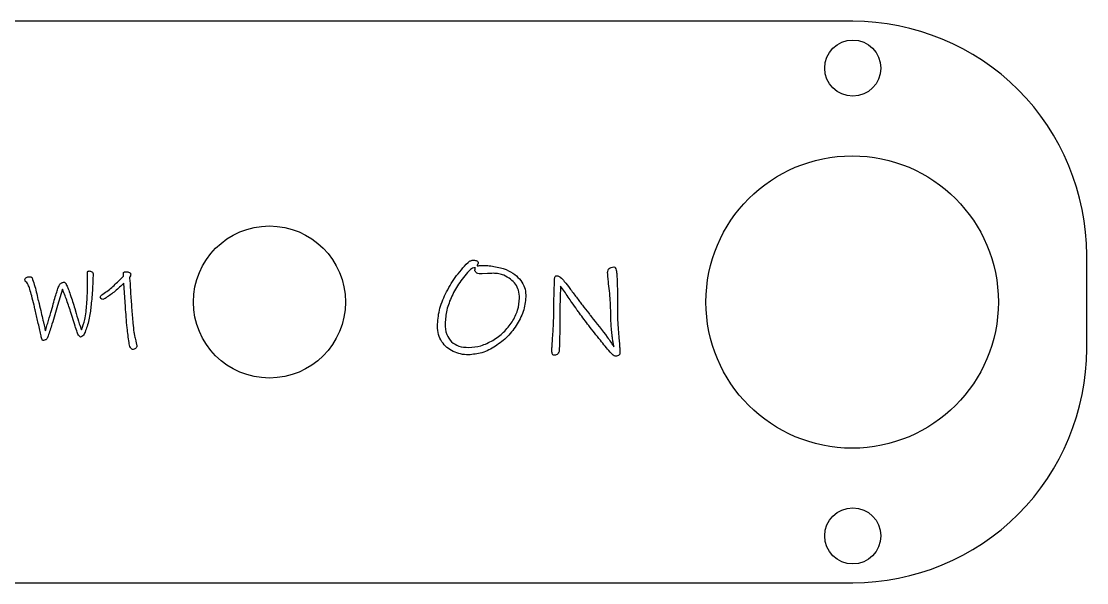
# Model space of a CAD drawing. Header units: millimetres. Extents: x -215.2 to -125.2, y 13.1 to 37.1.
# Drawn here: x -170.75 to -125.21, y 13.11 to 37.11 of the extents above; entities that cross this region are included whole.
import ezdxf

# ---------------------------------------------------------------- set-up
doc = ezdxf.new("R2010")
doc.units = ezdxf.units.MM
doc.layers.get('0').update_dxf_attribs({"linetype": 'CONTINUOUS'})

msp = doc.modelspace()

# ---------------------------------------------------------------- linework, layer by layer
for p, q in [((-167.922, 25.848), (-167.927, 26.324)), ((-166.451, 26.15), (-166.385, 26.216)), ((-166.385, 26.216), (-166.385, 26.339)), ((-150.828, 26.325), (-151.06, 26.319)), ((-147.966, 25.885), (-147.96, 26.067)), ((-147.96, 26.067), (-147.96, 26.086)), ((-147.847, 26.237), (-147.815, 26.237)), ((-168.998, 25.659), (-169.201, 24.966)), ((-166.3, 24.909), (-166.366, 25.914)), ((-147.708, 25.79), (-147.721, 25.306)), ((-147.721, 25.306), (-147.727, 24.834)), ((-168.569, 24.442), (-168.649, 24.706)), ((-168.47, 24.834), (-168.404, 24.617)), ((-145.174, 23.105), (-145.167, 22.878))]:
    msp.add_line(p, q)
msp.add_lwpolyline([(-125.213, 27.111, 0.414214), (-135.213, 37.111), (-205.213, 37.111, 0.414214), (-215.213, 27.111), (-215.213, 23.111, 0.414214), (-205.213, 13.111), (-135.213, 13.111, 0.414214), (-125.213, 23.111)], format="xyb", close=True)
for centre, radius in [((-135.213, 35.111), 1.2), ((-135.238, 25.111), 6.25), ((-160.147, 25.111), 3.25), ((-135.213, 15.111), 1.2)]:
    msp.add_circle(centre, radius)
for points, knots in [([(-151.658, 26.803), (-151.638, 26.82), (-151.602, 26.851), (-151.558, 26.87), (-151.538, 26.878)], [0, 0, 0, 0, 0.00773642, 0.01420594, 0.01420594, 0.01420594, 0.01420594]), ([(-151.538, 26.878), (-151.518, 26.884), (-151.475, 26.896), (-151.43, 26.897), (-151.406, 26.897)], [0, 0, 0, 0, 0.00629323, 0.01338441, 0.01338441, 0.01338441, 0.01338441]), ([(-151.406, 26.897), (-151.385, 26.896), (-151.342, 26.893), (-151.303, 26.875), (-151.284, 26.866)], [0, 0, 0, 0, 0.00626024, 0.01275694, 0.01275694, 0.01275694, 0.01275694]), ([(-167.913, 26.412), (-167.906, 26.419), (-167.888, 26.437), (-167.862, 26.437), (-167.847, 26.438)], [0, 0, 0, 0, 0.003057532, 0.007352072, 0.007352072, 0.007352072, 0.007352072]), ([(-167.847, 26.438), (-167.828, 26.436), (-167.789, 26.433), (-167.756, 26.413), (-167.738, 26.402)], [0, 0, 0, 0, 0.00561258, 0.01154554, 0.01154554, 0.01154554, 0.01154554]), ([(-152.62, 25.46), (-152.491, 25.697), (-152.226, 26.184), (-151.85, 26.593), (-151.658, 26.803)], [0, 0, 0, 0, 0.0806666, 0.1657443, 0.1657443, 0.1657443, 0.1657443]), ([(-151.557, 26.501), (-151.718, 26.323), (-152.031, 25.976), (-152.247, 25.563), (-152.353, 25.363)], [0, 0, 0, 0, 0.0716387, 0.1393709, 0.1393709, 0.1393709, 0.1393709]), ([(-151.343, 26.576), (-151.385, 26.574), (-151.463, 26.569), (-151.527, 26.523), (-151.557, 26.501)], [0, 0, 0, 0, 0.01209773, 0.02309953, 0.02309953, 0.02309953, 0.02309953]), ([(-151.362, 26.444), (-151.362, 26.459), (-151.362, 26.486), (-151.358, 26.513), (-151.356, 26.526)], [0, 0, 0, 0, 0.004248162, 0.0082072, 0.0082072, 0.0082072, 0.0082072]), ([(-151.06, 26.319), (-151.145, 26.313), (-151.274, 26.305), (-151.34, 26.408), (-151.362, 26.444)], [0, 0, 0, 0, 0.02285885, 0.03494023, 0.03494023, 0.03494023, 0.03494023]), ([(-151.356, 26.526), (-151.354, 26.537), (-151.352, 26.554), (-151.346, 26.57), (-151.343, 26.576)], [0, 0, 0, 0, 0.003206929, 0.005195776, 0.005195776, 0.005195776, 0.005195776]), ([(-151.284, 26.866), (-151.266, 26.856), (-151.236, 26.839), (-151.227, 26.805), (-151.224, 26.79)], [0, 0, 0, 0, 0.00566093, 0.01001331, 0.01001331, 0.01001331, 0.01001331]), ([(-151.246, 26.718), (-151.252, 26.705), (-151.261, 26.685), (-151.271, 26.665), (-151.274, 26.658)], [0, 0, 0, 0, 0.004255453, 0.00661132, 0.00661132, 0.00661132, 0.00661132]), ([(-151.274, 26.658), (-151.26, 26.659), (-151.23, 26.66), (-151.199, 26.665), (-151.183, 26.668)], [0, 0, 0, 0, 0.004173333, 0.009176448, 0.009176448, 0.009176448, 0.009176448]), ([(-151.224, 26.79), (-151.225, 26.78), (-151.229, 26.755), (-151.24, 26.732), (-151.246, 26.718)], [0, 0, 0, 0, 0.003115029, 0.007596842, 0.007596842, 0.007596842, 0.007596842]), ([(-151.183, 26.668), (-151.157, 26.67), (-151.087, 26.678), (-151.016, 26.677), (-150.972, 26.677)], [0, 0, 0, 0, 0.00797171, 0.02110276, 0.02110276, 0.02110276, 0.02110276]), ([(-150.972, 26.677), (-150.901, 26.673), (-150.735, 26.665), (-150.571, 26.635), (-150.479, 26.617)], [0, 0, 0, 0, 0.02151418, 0.04978045, 0.04978045, 0.04978045, 0.04978045]), ([(-150.479, 26.617), (-150.388, 26.6), (-150.233, 26.57), (-150.084, 26.517), (-150.023, 26.495)], [0, 0, 0, 0, 0.02763653, 0.04727646, 0.04727646, 0.04727646, 0.04727646]), ([(-150.023, 26.495), (-149.897, 26.433), (-149.659, 26.316), (-149.483, 26.119), (-149.4, 26.026)], [0, 0, 0, 0, 0.04159904, 0.07856688, 0.07856688, 0.07856688, 0.07856688]), ([(-145.689, 26.369), (-145.676, 26.438), (-145.648, 26.585), (-145.498, 26.6), (-145.419, 26.608)], [0, 0, 0, 0, 0.01915725, 0.040302, 0.040302, 0.040302, 0.040302]), ([(-145.419, 26.608), (-145.399, 26.599), (-145.345, 26.575), (-145.332, 26.516), (-145.325, 26.479)], [0, 0, 0, 0, 0.0063776, 0.01681584, 0.01681584, 0.01681584, 0.01681584]), ([(-145.325, 26.479), (-145.315, 26.412), (-145.288, 26.232), (-145.283, 26.05), (-145.281, 25.935)], [0, 0, 0, 0, 0.02022458, 0.05462345, 0.05462345, 0.05462345, 0.05462345]), ([(-170.602, 26.074), (-170.598, 26.087), (-170.59, 26.116), (-170.566, 26.136), (-170.552, 26.148)], [0, 0, 0, 0, 0.00369258, 0.009029887, 0.009029887, 0.009029887, 0.009029887]), ([(-170.521, 25.942), (-170.545, 25.962), (-170.587, 25.997), (-170.597, 26.05), (-170.602, 26.074)], [0, 0, 0, 0, 0.00875903, 0.01588638, 0.01588638, 0.01588638, 0.01588638]), ([(-170.552, 26.148), (-170.535, 26.159), (-170.5, 26.183), (-170.458, 26.186), (-170.436, 26.188)], [0, 0, 0, 0, 0.00615076, 0.01242242, 0.01242242, 0.01242242, 0.01242242]), ([(-170.436, 26.188), (-170.42, 26.188), (-170.389, 26.187), (-170.36, 26.183), (-170.347, 26.181)], [0, 0, 0, 0, 0.00507383, 0.009001343, 0.009001343, 0.009001343, 0.009001343]), ([(-170.347, 26.181), (-170.336, 26.177), (-170.315, 26.169), (-170.302, 26.15), (-170.295, 26.14)], [0, 0, 0, 0, 0.00324507, 0.006717862, 0.006717862, 0.006717862, 0.006717862]), ([(-170.295, 26.14), (-170.261, 26.047), (-170.155, 25.748), (-170.087, 25.438), (-170.04, 25.225)], [0, 0, 0, 0, 0.02990821, 0.09506107, 0.09506107, 0.09506107, 0.09506107]), ([(-167.927, 26.324), (-167.927, 26.342), (-167.927, 26.372), (-167.917, 26.4), (-167.913, 26.412)], [0, 0, 0, 0, 0.005259567, 0.008896627, 0.008896627, 0.008896627, 0.008896627]), ([(-167.738, 26.402), (-167.723, 26.391), (-167.696, 26.371), (-167.689, 26.339), (-167.686, 26.324)], [0, 0, 0, 0, 0.005379814, 0.009650011, 0.009650011, 0.009650011, 0.009650011]), ([(-167.686, 26.324), (-167.688, 26.207), (-167.691, 25.965), (-167.707, 25.723), (-167.715, 25.598)], [0, 0, 0, 0, 0.03514862, 0.07270866, 0.07270866, 0.07270866, 0.07270866]), ([(-166.835, 25.777), (-166.771, 25.837), (-166.64, 25.958), (-166.514, 26.085), (-166.451, 26.15)], [0, 0, 0, 0, 0.02631994, 0.05354526, 0.05354526, 0.05354526, 0.05354526]), ([(-166.385, 26.339), (-166.385, 26.348), (-166.385, 26.364), (-166.375, 26.376), (-166.37, 26.381)], [0, 0, 0, 0, 0.002735237, 0.004599785, 0.004599785, 0.004599785, 0.004599785]), ([(-166.37, 26.381), (-166.367, 26.384), (-166.362, 26.389), (-166.355, 26.39), (-166.352, 26.39)], [0, 0, 0, 0, 0.00117926, 0.002151717, 0.002151717, 0.002151717, 0.002151717]), ([(-166.352, 26.39), (-166.341, 26.395), (-166.32, 26.403), (-166.297, 26.404), (-166.286, 26.405)], [0, 0, 0, 0, 0.003244556, 0.006799916, 0.006799916, 0.006799916, 0.006799916]), ([(-166.286, 26.405), (-166.257, 26.404), (-166.205, 26.403), (-166.156, 26.384), (-166.135, 26.376)], [0, 0, 0, 0, 0.00851999, 0.01545653, 0.01545653, 0.01545653, 0.01545653]), ([(-166.135, 26.376), (-166.118, 26.366), (-166.086, 26.346), (-166.081, 26.309), (-166.078, 26.291)], [0, 0, 0, 0, 0.00552607, 0.0106771, 0.0106771, 0.0106771, 0.0106771]), ([(-166.078, 26.291), (-166.081, 26.27), (-166.089, 26.222), (-166.118, 26.182), (-166.135, 26.159)], [0, 0, 0, 0, 0.00629324, 0.01454459, 0.01454459, 0.01454459, 0.01454459]), ([(-166.135, 26.159), (-166.128, 26.122), (-166.113, 26.047), (-166.109, 25.971), (-166.106, 25.933)], [0, 0, 0, 0, 0.01147688, 0.0228369, 0.0228369, 0.0228369, 0.0228369]), ([(-150.589, 26.337), (-150.623, 26.337), (-150.703, 26.335), (-150.783, 26.329), (-150.828, 26.325)], [0, 0, 0, 0, 0.01038211, 0.02393701, 0.02393701, 0.02393701, 0.02393701]), ([(-150.13, 26.256), (-150.198, 26.279), (-150.346, 26.331), (-150.503, 26.335), (-150.589, 26.337)], [0, 0, 0, 0, 0.0214909, 0.04688777, 0.04688777, 0.04688777, 0.04688777]), ([(-149.626, 25.875), (-149.693, 25.95), (-149.836, 26.109), (-150.027, 26.205), (-150.13, 26.256)], [0, 0, 0, 0, 0.0297408, 0.06359815, 0.06359815, 0.06359815, 0.06359815]), ([(-149.4, 26.026), (-149.338, 25.93), (-149.216, 25.743), (-149.196, 25.521), (-149.186, 25.413)], [0, 0, 0, 0, 0.03369928, 0.06582953, 0.06582953, 0.06582953, 0.06582953]), ([(-147.96, 26.086), (-147.959, 26.107), (-147.958, 26.145), (-147.944, 26.18), (-147.938, 26.196)], [0, 0, 0, 0, 0.00623503, 0.01130685, 0.01130685, 0.01130685, 0.01130685]), ([(-147.938, 26.196), (-147.927, 26.208), (-147.903, 26.235), (-147.867, 26.236), (-147.847, 26.237)], [0, 0, 0, 0, 0.00456379, 0.01039306, 0.01039306, 0.01039306, 0.01039306]), ([(-147.815, 26.237), (-147.78, 26.217), (-147.67, 26.158), (-147.593, 26.057), (-147.542, 25.988)], [0, 0, 0, 0, 0.01202654, 0.03728891, 0.03728891, 0.03728891, 0.03728891]), ([(-147.542, 25.988), (-147.464, 25.891), (-147.286, 25.669), (-147.117, 25.441), (-147.023, 25.312)], [0, 0, 0, 0, 0.03738651, 0.08523243, 0.08523243, 0.08523243, 0.08523243]), ([(-145.658, 25.998), (-145.667, 26.079), (-145.68, 26.202), (-145.687, 26.326), (-145.689, 26.369)], [0, 0, 0, 0, 0.02448493, 0.03724503, 0.03724503, 0.03724503, 0.03724503]), ([(-145.551, 24.52), (-145.557, 24.736), (-145.572, 25.23), (-145.627, 25.722), (-145.658, 25.998)], [0, 0, 0, 0, 0.0649921, 0.1482408, 0.1482408, 0.1482408, 0.1482408]), ([(-170.392, 25.664), (-170.411, 25.728), (-170.44, 25.828), (-170.5, 25.912), (-170.521, 25.942)], [0, 0, 0, 0, 0.01975764, 0.03087841, 0.03087841, 0.03087841, 0.03087841]), ([(-170.205, 24.971), (-170.239, 25.106), (-170.296, 25.338), (-170.363, 25.568), (-170.392, 25.664)], [0, 0, 0, 0, 0.04174348, 0.07180736, 0.07180736, 0.07180736, 0.07180736]), ([(-169.385, 25.027), (-169.357, 25.131), (-169.306, 25.32), (-169.246, 25.507), (-169.22, 25.591)], [0, 0, 0, 0, 0.03224353, 0.05874359, 0.05874359, 0.05874359, 0.05874359]), ([(-169.22, 25.591), (-169.199, 25.653), (-169.168, 25.75), (-169.119, 25.839), (-169.102, 25.872)], [0, 0, 0, 0, 0.01941972, 0.03049537, 0.03049537, 0.03049537, 0.03049537]), ([(-169.102, 25.872), (-169.091, 25.883), (-169.068, 25.906), (-169.039, 25.922), (-169.024, 25.931)], [0, 0, 0, 0, 0.004589231, 0.009807965, 0.009807965, 0.009807965, 0.009807965]), ([(-169.024, 25.931), (-169.008, 25.938), (-168.977, 25.953), (-168.943, 25.955), (-168.927, 25.956)], [0, 0, 0, 0, 0.00526649, 0.01008627, 0.01008627, 0.01008627, 0.01008627]), ([(-168.837, 25.261), (-168.867, 25.341), (-168.917, 25.476), (-168.975, 25.607), (-168.998, 25.659)], [0, 0, 0, 0, 0.02570004, 0.04297277, 0.04297277, 0.04297277, 0.04297277]), ([(-168.927, 25.956), (-168.917, 25.956), (-168.897, 25.954), (-168.882, 25.941), (-168.875, 25.935)], [0, 0, 0, 0, 0.002995484, 0.005744038, 0.005744038, 0.005744038, 0.005744038]), ([(-168.875, 25.935), (-168.869, 25.927), (-168.856, 25.911), (-168.847, 25.891), (-168.842, 25.881)], [0, 0, 0, 0, 0.002995479, 0.006370793, 0.006370793, 0.006370793, 0.006370793]), ([(-168.842, 25.881), (-168.838, 25.871), (-168.829, 25.851), (-168.819, 25.833), (-168.814, 25.824)], [0, 0, 0, 0, 0.003376858, 0.00633204, 0.00633204, 0.00633204, 0.00633204]), ([(-168.814, 25.824), (-168.793, 25.776), (-168.736, 25.646), (-168.69, 25.512), (-168.661, 25.428)], [0, 0, 0, 0, 0.01587924, 0.04249736, 0.04249736, 0.04249736, 0.04249736]), ([(-167.955, 25.022), (-167.946, 25.14), (-167.923, 25.415), (-167.923, 25.69), (-167.922, 25.848)], [0, 0, 0, 0, 0.03534628, 0.08264123, 0.08264123, 0.08264123, 0.08264123]), ([(-167.715, 25.598), (-167.724, 25.476), (-167.741, 25.248), (-167.765, 25.02), (-167.776, 24.914)], [0, 0, 0, 0, 0.03655772, 0.06867351, 0.06867351, 0.06867351, 0.06867351]), ([(-167.267, 25.447), (-167.189, 25.499), (-167.039, 25.6), (-166.902, 25.719), (-166.835, 25.777)], [0, 0, 0, 0, 0.02789064, 0.05438886, 0.05438886, 0.05438886, 0.05438886]), ([(-166.366, 25.914), (-166.487, 25.797), (-166.725, 25.57), (-166.994, 25.383), (-167.125, 25.291)], [0, 0, 0, 0, 0.05050604, 0.09833877, 0.09833877, 0.09833877, 0.09833877]), ([(-166.106, 25.933), (-166.099, 25.797), (-166.081, 25.439), (-166.053, 25.082), (-166.036, 24.86)], [0, 0, 0, 0, 0.0408045, 0.1075482, 0.1075482, 0.1075482, 0.1075482]), ([(-149.457, 25.281), (-149.462, 25.394), (-149.471, 25.606), (-149.577, 25.789), (-149.626, 25.875)], [0, 0, 0, 0, 0.03336863, 0.06262287, 0.06262287, 0.06262287, 0.06262287]), ([(-147.979, 25.454), (-147.975, 25.548), (-147.97, 25.691), (-147.967, 25.835), (-147.966, 25.885)], [0, 0, 0, 0, 0.02823901, 0.04310085, 0.04310085, 0.04310085, 0.04310085]), ([(-147.218, 25.092), (-147.323, 25.247), (-147.484, 25.483), (-147.651, 25.712), (-147.708, 25.79)], [0, 0, 0, 0, 0.05639398, 0.08532863, 0.08532863, 0.08532863, 0.08532863]), ([(-145.281, 25.935), (-145.277, 25.755), (-145.268, 25.313), (-145.268, 24.87), (-145.268, 24.608)], [0, 0, 0, 0, 0.0539391, 0.1327133, 0.1327133, 0.1327133, 0.1327133]), ([(-170.04, 25.225), (-170.033, 25.2), (-170.016, 25.139), (-170.001, 25.077), (-169.993, 25.041)], [0, 0, 0, 0, 0.00795357, 0.01899383, 0.01899383, 0.01899383, 0.01899383]), ([(-168.649, 24.706), (-168.678, 24.798), (-168.737, 24.984), (-168.804, 25.168), (-168.837, 25.261)], [0, 0, 0, 0, 0.02895717, 0.05855324, 0.05855324, 0.05855324, 0.05855324]), ([(-168.661, 25.428), (-168.626, 25.329), (-168.558, 25.132), (-168.499, 24.932), (-168.47, 24.834)], [0, 0, 0, 0, 0.03160425, 0.06243476, 0.06243476, 0.06243476, 0.06243476]), ([(-167.375, 25.315), (-167.368, 25.337), (-167.349, 25.394), (-167.298, 25.427), (-167.267, 25.447)], [0, 0, 0, 0, 0.0069215, 0.01755108, 0.01755108, 0.01755108, 0.01755108]), ([(-167.347, 25.256), (-167.355, 25.265), (-167.37, 25.283), (-167.374, 25.305), (-167.375, 25.315)], [0, 0, 0, 0, 0.003680758, 0.006655296, 0.006655296, 0.006655296, 0.006655296]), ([(-167.271, 25.225), (-167.286, 25.226), (-167.315, 25.229), (-167.336, 25.247), (-167.347, 25.256)], [0, 0, 0, 0, 0.004313921, 0.008337624, 0.008337624, 0.008337624, 0.008337624]), ([(-167.125, 25.291), (-167.154, 25.273), (-167.199, 25.243), (-167.252, 25.23), (-167.271, 25.225)], [0, 0, 0, 0, 0.01013668, 0.01614621, 0.01614621, 0.01614621, 0.01614621]), ([(-152.966, 24.08), (-152.949, 24.309), (-152.914, 24.789), (-152.721, 25.23), (-152.62, 25.46)], [0, 0, 0, 0, 0.0683948, 0.1432395, 0.1432395, 0.1432395, 0.1432395]), ([(-152.353, 25.363), (-152.434, 25.167), (-152.592, 24.79), (-152.619, 24.382), (-152.633, 24.187)], [0, 0, 0, 0, 0.06318, 0.1216193, 0.1216193, 0.1216193, 0.1216193]), ([(-149.774, 24.262), (-149.682, 24.425), (-149.501, 24.741), (-149.471, 25.104), (-149.457, 25.281)], [0, 0, 0, 0, 0.0553844, 0.1078752, 0.1078752, 0.1078752, 0.1078752]), ([(-149.186, 25.413), (-149.202, 25.198), (-149.236, 24.759), (-149.445, 24.371), (-149.551, 24.174)], [0, 0, 0, 0, 0.0640176, 0.1304475, 0.1304475, 0.1304475, 0.1304475]), ([(-147.991, 24.715), (-147.991, 24.841), (-147.99, 25.088), (-147.982, 25.334), (-147.979, 25.454)], [0, 0, 0, 0, 0.03797298, 0.07391305, 0.07391305, 0.07391305, 0.07391305]), ([(-146.897, 24.633), (-146.932, 24.683), (-147.04, 24.835), (-147.146, 24.989), (-147.218, 25.092)], [0, 0, 0, 0, 0.01827823, 0.05600689, 0.05600689, 0.05600689, 0.05600689]), ([(-147.023, 25.312), (-147, 25.283), (-146.955, 25.226), (-146.912, 25.168), (-146.891, 25.139)], [0, 0, 0, 0, 0.0110391, 0.02176238, 0.02176238, 0.02176238, 0.02176238]), ([(-146.891, 25.139), (-146.87, 25.112), (-146.83, 25.058), (-146.791, 25.005), (-146.771, 24.979)], [0, 0, 0, 0, 0.01028314, 0.0200001, 0.0200001, 0.0200001, 0.0200001]), ([(-170.04, 24.258), (-170.08, 24.43), (-170.135, 24.668), (-170.19, 24.905), (-170.205, 24.971)], [0, 0, 0, 0, 0.05289151, 0.07311477, 0.07311477, 0.07311477, 0.07311477]), ([(-169.993, 25.041), (-169.963, 24.914), (-169.906, 24.679), (-169.853, 24.442), (-169.828, 24.334)], [0, 0, 0, 0, 0.03927172, 0.07265603, 0.07265603, 0.07265603, 0.07265603]), ([(-169.625, 24.211), (-169.578, 24.359), (-169.492, 24.629), (-169.418, 24.903), (-169.385, 25.027)], [0, 0, 0, 0, 0.04654928, 0.08508624, 0.08508624, 0.08508624, 0.08508624]), ([(-169.201, 24.966), (-169.279, 24.698), (-169.406, 24.26), (-169.55, 23.827), (-169.606, 23.659)], [0, 0, 0, 0, 0.0838324, 0.1368235, 0.1368235, 0.1368235, 0.1368235]), ([(-168.404, 24.617), (-168.362, 24.471), (-168.295, 24.236), (-168.213, 24.006), (-168.182, 23.919)], [0, 0, 0, 0, 0.0455532, 0.07326246, 0.07326246, 0.07326246, 0.07326246]), ([(-168.182, 23.919), (-168.13, 24.065), (-168.004, 24.421), (-167.973, 24.799), (-167.955, 25.022)], [0, 0, 0, 0, 0.0462469, 0.1130925, 0.1130925, 0.1130925, 0.1130925]), ([(-167.776, 24.914), (-167.786, 24.825), (-167.808, 24.636), (-167.846, 24.45), (-167.866, 24.353)], [0, 0, 0, 0, 0.02698643, 0.05686812, 0.05686812, 0.05686812, 0.05686812]), ([(-166.149, 23.376), (-166.178, 23.586), (-166.247, 24.095), (-166.28, 24.608), (-166.3, 24.909)], [0, 0, 0, 0, 0.0635972, 0.1540865, 0.1540865, 0.1540865, 0.1540865]), ([(-166.036, 24.86), (-166.019, 24.64), (-165.993, 24.291), (-165.955, 23.944), (-165.941, 23.815)], [0, 0, 0, 0, 0.0660838, 0.1049117, 0.1049117, 0.1049117, 0.1049117]), ([(-148.048, 23.501), (-148.031, 23.722), (-148.001, 24.127), (-147.994, 24.532), (-147.991, 24.715)], [0, 0, 0, 0, 0.0666448, 0.1215373, 0.1215373, 0.1215373, 0.1215373]), ([(-147.727, 24.834), (-147.728, 24.679), (-147.728, 24.356), (-147.734, 24.033), (-147.737, 23.866)], [0, 0, 0, 0, 0.04654148, 0.09686091, 0.09686091, 0.09686091, 0.09686091]), ([(-146.001, 23.479), (-146.167, 23.687), (-146.472, 24.067), (-146.764, 24.456), (-146.897, 24.633)], [0, 0, 0, 0, 0.0799173, 0.146129, 0.146129, 0.146129, 0.146129]), ([(-146.771, 24.979), (-146.68, 24.862), (-146.554, 24.701), (-146.428, 24.539), (-146.394, 24.495)], [0, 0, 0, 0, 0.04447349, 0.06139414, 0.06139414, 0.06139414, 0.06139414]), ([(-145.268, 24.608), (-145.267, 24.512), (-145.265, 24.323), (-145.252, 24.135), (-145.246, 24.042)], [0, 0, 0, 0, 0.02862166, 0.05665773, 0.05665773, 0.05665773, 0.05665773]), ([(-169.92, 23.716), (-169.94, 23.802), (-169.983, 23.982), (-170.02, 24.164), (-170.04, 24.258)], [0, 0, 0, 0, 0.0265032, 0.05556466, 0.05556466, 0.05556466, 0.05556466]), ([(-169.828, 24.334), (-169.816, 24.286), (-169.794, 24.196), (-169.774, 24.105), (-169.764, 24.063)], [0, 0, 0, 0, 0.0147441, 0.02786106, 0.02786106, 0.02786106, 0.02786106]), ([(-169.72, 23.881), (-169.711, 23.916), (-169.684, 24.027), (-169.649, 24.136), (-169.625, 24.211)], [0, 0, 0, 0, 0.01069673, 0.03434876, 0.03434876, 0.03434876, 0.03434876]), ([(-168.361, 23.82), (-168.392, 23.907), (-168.466, 24.113), (-168.531, 24.322), (-168.569, 24.442)], [0, 0, 0, 0, 0.02774813, 0.06563843, 0.06563843, 0.06563843, 0.06563843]), ([(-167.866, 24.353), (-167.888, 24.257), (-167.929, 24.078), (-167.995, 23.907), (-168.026, 23.827)], [0, 0, 0, 0, 0.02940234, 0.0550482, 0.0550482, 0.0550482, 0.0550482]), ([(-152.633, 24.187), (-152.627, 24.026), (-152.618, 23.738), (-152.443, 23.511), (-152.365, 23.41)], [0, 0, 0, 0, 0.04662907, 0.0839885, 0.0839885, 0.0839885, 0.0839885]), ([(-150.598, 23.47), (-150.437, 23.578), (-150.117, 23.794), (-149.888, 24.106), (-149.774, 24.262)], [0, 0, 0, 0, 0.0576742, 0.1150906, 0.1150906, 0.1150906, 0.1150906]), ([(-149.551, 24.174), (-149.681, 23.987), (-149.938, 23.614), (-150.306, 23.35), (-150.488, 23.218)], [0, 0, 0, 0, 0.067779, 0.1347433, 0.1347433, 0.1347433, 0.1347433]), ([(-146.394, 24.495), (-146.159, 24.2), (-145.822, 23.777), (-145.513, 23.334), (-145.419, 23.199)], [0, 0, 0, 0, 0.1128735, 0.1621696, 0.1621696, 0.1621696, 0.1621696]), ([(-145.523, 23.91), (-145.531, 24.01), (-145.548, 24.213), (-145.55, 24.416), (-145.551, 24.52)], [0, 0, 0, 0, 0.03010636, 0.06108931, 0.06108931, 0.06108931, 0.06108931]), ([(-169.842, 23.471), (-169.852, 23.491), (-169.891, 23.568), (-169.908, 23.653), (-169.92, 23.716)], [0, 0, 0, 0, 0.00677863, 0.02581465, 0.02581465, 0.02581465, 0.02581465]), ([(-169.764, 24.063), (-169.757, 24.027), (-169.743, 23.966), (-169.727, 23.906), (-169.72, 23.881)], [0, 0, 0, 0, 0.01082754, 0.01870867, 0.01870867, 0.01870867, 0.01870867]), ([(-168.22, 23.607), (-168.243, 23.624), (-168.316, 23.674), (-168.343, 23.761), (-168.361, 23.82)], [0, 0, 0, 0, 0.00847171, 0.02608987, 0.02608987, 0.02608987, 0.02608987]), ([(-168.026, 23.827), (-168.051, 23.764), (-168.09, 23.665), (-168.184, 23.623), (-168.22, 23.607)], [0, 0, 0, 0, 0.01902252, 0.03024168, 0.03024168, 0.03024168, 0.03024168]), ([(-165.941, 23.815), (-165.931, 23.765), (-165.906, 23.645), (-165.878, 23.526), (-165.861, 23.456)], [0, 0, 0, 0, 0.01542646, 0.03673693, 0.03673693, 0.03673693, 0.03673693]), ([(-152.777, 23.413), (-152.832, 23.512), (-152.947, 23.72), (-152.96, 23.956), (-152.966, 24.08)], [0, 0, 0, 0, 0.03362576, 0.0700956, 0.0700956, 0.0700956, 0.0700956]), ([(-147.737, 23.866), (-147.739, 23.709), (-147.745, 23.433), (-147.754, 23.156), (-147.759, 23.035)], [0, 0, 0, 0, 0.04686647, 0.08304921, 0.08304921, 0.08304921, 0.08304921]), ([(-145.463, 23.432), (-145.474, 23.502), (-145.498, 23.661), (-145.514, 23.82), (-145.523, 23.91)], [0, 0, 0, 0, 0.02129112, 0.04817849, 0.04817849, 0.04817849, 0.04817849]), ([(-145.246, 24.042), (-145.239, 23.955), (-145.226, 23.791), (-145.212, 23.628), (-145.205, 23.551)], [0, 0, 0, 0, 0.02618681, 0.04922674, 0.04922674, 0.04922674, 0.04922674]), ([(-169.705, 23.501), (-169.725, 23.492), (-169.769, 23.473), (-169.816, 23.471), (-169.842, 23.471)], [0, 0, 0, 0, 0.00643877, 0.0141421, 0.0141421, 0.0141421, 0.0141421]), ([(-169.632, 23.591), (-169.641, 23.573), (-169.657, 23.536), (-169.689, 23.513), (-169.705, 23.501)], [0, 0, 0, 0, 0.0059388, 0.01175222, 0.01175222, 0.01175222, 0.01175222]), ([(-169.606, 23.659), (-169.609, 23.652), (-169.619, 23.63), (-169.627, 23.607), (-169.632, 23.591)], [0, 0, 0, 0, 0.002354082, 0.007316025, 0.007316025, 0.007316025, 0.007316025]), ([(-166.088, 23.166), (-166.101, 23.197), (-166.13, 23.265), (-166.142, 23.337), (-166.149, 23.376)], [0, 0, 0, 0, 0.01006254, 0.02193917, 0.02193917, 0.02193917, 0.02193917]), ([(-165.861, 23.456), (-165.856, 23.436), (-165.845, 23.391), (-165.836, 23.346), (-165.83, 23.322)], [0, 0, 0, 0, 0.00636409, 0.01378911, 0.01378911, 0.01378911, 0.01378911]), ([(-165.83, 23.322), (-165.826, 23.301), (-165.819, 23.269), (-165.815, 23.237), (-165.814, 23.225)], [0, 0, 0, 0, 0.006429335, 0.009815424, 0.009815424, 0.009815424, 0.009815424]), ([(-152.287, 22.995), (-152.383, 23.048), (-152.575, 23.153), (-152.71, 23.326), (-152.777, 23.413)], [0, 0, 0, 0, 0.03249367, 0.06506558, 0.06506558, 0.06506558, 0.06506558]), ([(-152.365, 23.41), (-152.263, 23.339), (-152.044, 23.188), (-151.776, 23.175), (-151.633, 23.168)], [0, 0, 0, 0, 0.03651814, 0.07854443, 0.07854443, 0.07854443, 0.07854443]), ([(-151.633, 23.168), (-151.455, 23.182), (-151.09, 23.21), (-150.765, 23.382), (-150.598, 23.47)], [0, 0, 0, 0, 0.0528218, 0.1087857, 0.1087857, 0.1087857, 0.1087857]), ([(-148.073, 23.035), (-148.071, 23.087), (-148.065, 23.242), (-148.055, 23.397), (-148.048, 23.501)], [0, 0, 0, 0, 0.01542164, 0.04661081, 0.04661081, 0.04661081, 0.04661081]), ([(-145.413, 22.803), (-145.47, 22.858), (-145.684, 23.067), (-145.867, 23.305), (-146.001, 23.479)], [0, 0, 0, 0, 0.02390375, 0.08968431, 0.08968431, 0.08968431, 0.08968431]), ([(-145.419, 23.199), (-145.425, 23.227), (-145.441, 23.304), (-145.454, 23.382), (-145.463, 23.432)], [0, 0, 0, 0, 0.00851098, 0.02368529, 0.02368529, 0.02368529, 0.02368529]), ([(-145.205, 23.551), (-145.196, 23.465), (-145.18, 23.316), (-145.176, 23.167), (-145.174, 23.105)], [0, 0, 0, 0, 0.02605044, 0.04477762, 0.04477762, 0.04477762, 0.04477762]), ([(-166.003, 23.084), (-166.018, 23.089), (-166.057, 23.104), (-166.076, 23.143), (-166.088, 23.166)], [0, 0, 0, 0, 0.0047203, 0.01222704, 0.01222704, 0.01222704, 0.01222704]), ([(-165.873, 23.129), (-165.893, 23.116), (-165.932, 23.09), (-165.979, 23.086), (-166.003, 23.084)], [0, 0, 0, 0, 0.00704444, 0.01391698, 0.01391698, 0.01391698, 0.01391698]), ([(-165.814, 23.225), (-165.817, 23.208), (-165.825, 23.168), (-165.856, 23.143), (-165.873, 23.129)], [0, 0, 0, 0, 0.00522408, 0.01164692, 0.01164692, 0.01164692, 0.01164692]), ([(-151.645, 22.853), (-151.757, 22.859), (-151.978, 22.871), (-152.184, 22.953), (-152.287, 22.995)], [0, 0, 0, 0, 0.03320786, 0.06609928, 0.06609928, 0.06609928, 0.06609928]), ([(-150.488, 23.218), (-150.675, 23.112), (-151.035, 22.907), (-151.447, 22.871), (-151.645, 22.853)], [0, 0, 0, 0, 0.0637194, 0.1226059, 0.1226059, 0.1226059, 0.1226059]), ([(-148.045, 22.875), (-148.053, 22.895), (-148.074, 22.946), (-148.073, 23.002), (-148.073, 23.035)], [0, 0, 0, 0, 0.00641481, 0.01642417, 0.01642417, 0.01642417, 0.01642417]), ([(-147.947, 22.834), (-147.968, 22.835), (-148.006, 22.837), (-148.033, 22.863), (-148.045, 22.875)], [0, 0, 0, 0, 0.00598418, 0.01090756, 0.01090756, 0.01090756, 0.01090756]), ([(-147.825, 22.897), (-147.844, 22.879), (-147.878, 22.845), (-147.926, 22.838), (-147.947, 22.834)], [0, 0, 0, 0, 0.00767422, 0.01408086, 0.01408086, 0.01408086, 0.01408086]), ([(-147.759, 23.035), (-147.763, 23.01), (-147.773, 22.959), (-147.807, 22.918), (-147.825, 22.897)], [0, 0, 0, 0, 0.00749501, 0.01556498, 0.01556498, 0.01556498, 0.01556498]), ([(-145.167, 22.878), (-145.187, 22.857), (-145.249, 22.788), (-145.346, 22.797), (-145.413, 22.803)], [0, 0, 0, 0, 0.00834521, 0.02683791, 0.02683791, 0.02683791, 0.02683791])]:
    msp.add_open_spline(points, degree=3, knots=knots)

doc.saveas('drawing.dxf')
